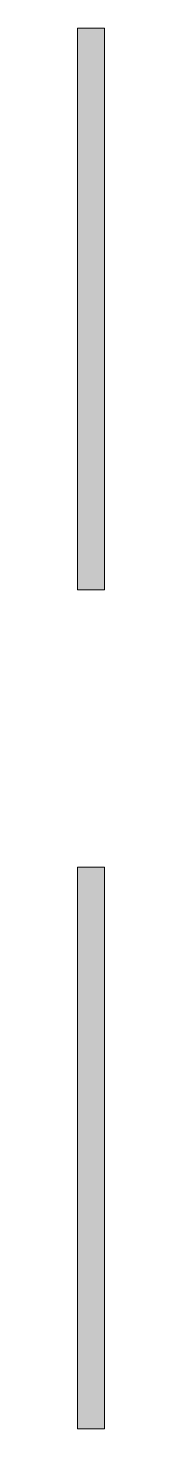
# Model space of a CAD drawing. Header units: metres. Extents: x 197 to 202, y 17 to 266.
import ezdxf

# ---------------------------------------------------------------- set-up
doc = ezdxf.new("R2010")
doc.units = ezdxf.units.M
doc.layers.add('FILL_WHITE_FFFFFF', color=7, linetype='Continuous', true_color=0xffffff)

msp = doc.modelspace()

# ---------------------------------------------------------------- hatches: boundary and pattern name
at = {"layer": 'FILL_WHITE_FFFFFF', "true_color": 0xffffff}
h = msp.add_hatch(color=7, dxfattribs=at)
h.dxf.hatch_style = 1
h.paths.add_polyline_path([(196.95, 166.05), (196.95, 265.65), (201.75, 265.65), (201.75, 166.05), (196.95, 166.05)])
h = msp.add_hatch(color=7, dxfattribs=at)
h.dxf.hatch_style = 1
h.paths.add_polyline_path([(196.95, 17.25), (196.95, 116.85), (201.75, 116.85), (201.75, 17.25), (196.95, 17.25)])

# ---------------------------------------------------------------- linework, layer by layer
at = {"layer": 'FILL_WHITE_FFFFFF', "lineweight": 0, "true_color": 0xffffff}
for points in [[(196.95, 166.05), (196.95, 265.65), (201.75, 265.65), (201.75, 166.05)], [(196.95, 17.25), (196.95, 116.85), (201.75, 116.85), (201.75, 17.25)]]:
    msp.add_lwpolyline(points, close=True, dxfattribs=at)

doc.saveas('drawing.dxf')
